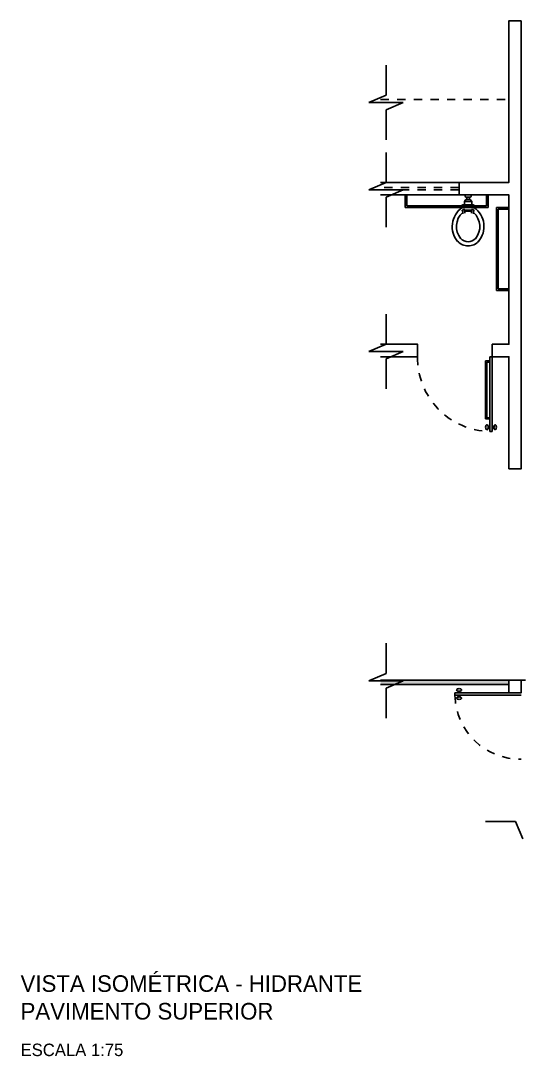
# Model space of a CAD drawing. Header units: millimetres. Extents: x 952 to 2017, y 419 to 1447.
# Drawn here: x 1000.81 to 1006.84, y 427.79 to 440.27 of the extents above; entities that cross this region are included whole.
import ezdxf

# ---------------------------------------------------------------- set-up
doc = ezdxf.new("R2010")
doc.units = ezdxf.units.MM
doc.linetypes.add('ACAD_ISO03W100', pattern=[30, 12, -18])
for name, color, linetype in [('can02', 2, 'Continuous'), ('Fios', 10, 'Continuous'), ('Janela', 2, 'Continuous'), ('pena 01', 1, 'Continuous'), ('pena02', 2, 'Continuous'), ('pena04', 4, 'Continuous')]:
    doc.layers.add(name, color=color, linetype=linetype)
doc.styles.get("Standard").update_dxf_attribs({"font": 'ERASLGHT.TTF'})

msp = doc.modelspace()

# ---------------------------------------------------------------- hatches: boundary and pattern name
at = {"layer": 'pena02'}
msp.add_hatch(color=256, dxfattribs=at).paths.add_polyline_path([(1005.146, 432.322), (1005.146, 432.272), (1006.691, 432.272), (1006.691, 432.322)])

# ---------------------------------------------------------------- linework, layer by layer
at = {"layer": 'can02'}
for p, q in [((1006.092, 438.322), (1005.146, 438.322)), ((1006.092, 438.172), (1005.146, 438.172))]:
    msp.add_line(p, q, dxfattribs=at)
msp.add_lwpolyline([(1006.841, 440.272), (1006.691, 440.272), (1006.691, 438.322), (1006.092, 438.322), (1006.092, 438.172), (1006.691, 438.172), (1006.691, 436.372), (1006.491, 436.372), (1006.491, 436.222), (1006.691, 436.222), (1006.691, 434.872), (1006.841, 434.872)], close=True, dxfattribs=at)
msp.add_lwpolyline([(1005.146, 436.222), (1005.591, 436.222), (1005.591, 436.372), (1005.146, 436.372)], dxfattribs=at)
at = {"layer": 'Fios'}
for p, q in [((1006.174, 438.117), (1006.155, 438.092)), ((1006.235, 438.172), (1006.165, 438.172)), ((1006.165, 438.157), (1006.165, 438.172)), ((1006.235, 438.172), (1006.165, 438.172)), ((1006.225, 438.117), (1006.174, 438.117)), ((1006.225, 438.147), (1006.175, 438.147)), ((1006.184, 438.117), (1006.184, 438.147)), ((1006.215, 438.117), (1006.215, 438.147)), ((1006.225, 438.117), (1006.245, 438.092)), ((1006.235, 438.157), (1006.235, 438.172)), ((1006.125, 438.022), (1006.125, 438.017)), ((1006.135, 437.987), (1006.129, 437.987)), ((1006.129, 437.987), (1006.129, 437.976)), ((1006.135, 437.976), (1006.129, 437.976)), ((1006.135, 437.996), (1006.135, 437.943)), ((1006.16, 437.996), (1006.135, 437.996)), ((1006.263, 438.052), (1006.136, 438.052)), ((1006.155, 438.052), (1006.155, 438.092)), ((1006.245, 438.092), (1006.155, 438.092)), ((1006.16, 437.996), (1006.16, 437.952)), ((1006.16, 437.987), (1006.24, 437.987)), ((1006.16, 437.976), (1006.24, 437.976)), ((1006.24, 437.996), (1006.24, 437.952)), ((1006.24, 437.996), (1006.265, 437.996)), ((1006.245, 438.052), (1006.245, 438.092)), ((1006.265, 437.996), (1006.265, 437.943)), ((1006.265, 437.987), (1006.271, 437.987)), ((1006.265, 437.976), (1006.271, 437.976)), ((1006.271, 437.987), (1006.271, 437.976)), ((1006.275, 438.022), (1006.275, 438.017))]:
    msp.add_line(p, q, dxfattribs=at)
for centre, radius, start, end in [((1006.175, 438.157), 0.01, 180, 270), ((1006.225, 438.157), 0.01, 270, 360), ((1006.287, 437.791), 0.278, 125.617, 220.0252), ((1006.136, 438.041), 0.0113, 90, 180), ((1006.263, 438.041), 0.0113, 360, 90), ((1006.113, 437.791), 0.278, 319.9748, 54.383), ((1006.287, 437.791), 0.228, 131.7431, 220.0252), ((1006.113, 437.791), 0.228, 319.9748, 48.04), ((1006.2, 437.726), 0.169, 221.9961, 318.0039), ((1006.2, 437.726), 0.119, 221.9961, 318.0039)]:
    msp.add_arc(centre, radius, start, end, dxfattribs=at)
at = {"layer": 'Janela'}
for p, q in [((1005.441, 438.172), (1005.441, 438.022)), ((1005.461, 438.172), (1005.461, 438.042)), ((1006.421, 438.172), (1006.421, 438.042)), ((1006.441, 438.172), (1006.441, 438.022)), ((1005.441, 438.022), (1006.441, 438.022)), ((1005.461, 438.042), (1006.421, 438.042)), ((1006.541, 438.022), (1006.541, 437.022)), ((1006.541, 438.022), (1006.691, 438.022)), ((1006.561, 438.002), (1006.561, 437.042)), ((1006.561, 438.002), (1006.691, 438.002)), ((1006.541, 437.022), (1006.691, 437.022)), ((1006.561, 437.042), (1006.691, 437.042)), ((1006.411, 436.172), (1006.411, 435.472)), ((1006.411, 436.172), (1006.461, 436.172)), ((1006.426, 436.157), (1006.426, 435.487)), ((1006.426, 436.157), (1006.461, 436.157)), ((1006.461, 436.222), (1006.461, 435.322)), ((1006.491, 436.222), (1006.461, 436.222)), ((1006.491, 436.222), (1006.491, 435.322)), ((1006.426, 435.487), (1006.461, 435.487)), ((1006.411, 435.472), (1006.461, 435.472)), ((1006.491, 435.322), (1006.461, 435.322))]:
    msp.add_line(p, q, dxfattribs=at)
at = {"layer": 'pena 01', "linetype": 'ACAD_ISO03W100', "ltscale": 0.005}
for p, q in [((1005.146, 439.322), (1006.691, 439.322)), ((1006.089, 438.262), (1005.146, 438.262)), ((1006.089, 438.232), (1005.146, 438.232)), ((1006.092, 438.172), (1006.092, 438.322))]:
    msp.add_line(p, q, dxfattribs=at)
for centre, radius, start, end in [((1006.476, 436.207), 0.885, 179.029, 269.029), ((1006.826, 432.157), 0.785, 181.0947, 271.0947)]:
    msp.add_arc(centre, radius, start, end, dxfattribs=at)
at = {"layer": 'pena02'}
for p, q in [((1005.211, 439.737), (1005.211, 439.375)), ((1005.004, 439.287), (1005.211, 439.375)), ((1005.419, 439.287), (1005.004, 439.287)), ((1005.419, 439.287), (1005.211, 439.199)), ((1005.211, 439.199), (1005.211, 438.836)), ((1005.211, 438.684), (1005.211, 438.322)), ((1005.004, 438.234), (1005.211, 438.322)), ((1005.419, 438.234), (1005.004, 438.234)), ((1005.419, 438.234), (1005.211, 438.146)), ((1005.211, 438.146), (1005.211, 437.783)), ((1005.211, 436.735), (1005.211, 436.373)), ((1005.004, 436.284), (1005.211, 436.373)), ((1005.419, 436.284), (1005.004, 436.284)), ((1005.419, 436.284), (1005.211, 436.197)), ((1005.211, 436.197), (1005.211, 435.834)), ((1006.44, 435.382), (1006.461, 435.382)), ((1006.44, 435.362), (1006.461, 435.362)), ((1006.512, 435.382), (1006.491, 435.382)), ((1006.512, 435.362), (1006.491, 435.362)), ((1005.211, 432.768), (1005.211, 432.405)), ((1005.004, 432.317), (1005.211, 432.405)), ((1005.419, 432.317), (1005.004, 432.317)), ((1005.146, 432.322), (1006.891, 432.322)), ((1005.146, 432.272), (1006.691, 432.272)), ((1005.419, 432.317), (1005.211, 432.229)), ((1005.211, 432.229), (1005.211, 431.866)), ((1006.041, 432.142), (1006.041, 432.172)), ((1006.841, 432.172), (1006.041, 432.172)), ((1006.041, 432.142), (1006.841, 432.142)), ((1006.081, 432.193), (1006.081, 432.172)), ((1006.081, 432.121), (1006.081, 432.142)), ((1006.101, 432.193), (1006.101, 432.172)), ((1006.101, 432.121), (1006.101, 432.142)), ((1006.771, 430.62), (1006.408, 430.62)), ((1006.859, 430.412), (1006.771, 430.62))]:
    msp.add_line(p, q, dxfattribs=at)
at = {"layer": 'pena02', "extrusion": (0, 0, -1)}
for centre, major_axis in [((1006.426, 435.372), (0, -0.03)), ((1006.091, 432.207), (-0.03, 0))]:
    msp.add_ellipse(centre, major_axis=major_axis, ratio=0.5, dxfattribs=at)
at = {"layer": 'pena02'}
for centre, major_axis in [((1006.526, 435.372), (0, -0.03)), ((1006.091, 432.107), (-0.03, 0))]:
    msp.add_ellipse(centre, major_axis=major_axis, ratio=0.5, dxfattribs=at)
at = {"layer": 'pena04'}
msp.add_lwpolyline([(1006.691, 432.172), (1006.691, 432.322), (1006.841, 432.322), (1006.841, 432.172)], close=True, dxfattribs=at)

# ---------------------------------------------------------------- texts
at = {"layer": 'pena02', "char_height": 0.2, "width": 11.6204, "attachment_point": 1}
for s, insert in [('{\\fEras Demi ITC|b0|i0|c0|p34;VISTA ISOMÉTRICA - HIDRANTE\\PPAVIMENTO SUPERIOR}', (1000.808, 428.767)), ('{\\fEras Demi ITC|b0|i0|c0|p34;\\H0.75x;ESCALA 1:75}', (1000.808, 427.943))]:
    msp.add_mtext(s, dxfattribs=dict(at, insert=insert))

doc.saveas('drawing.dxf')
